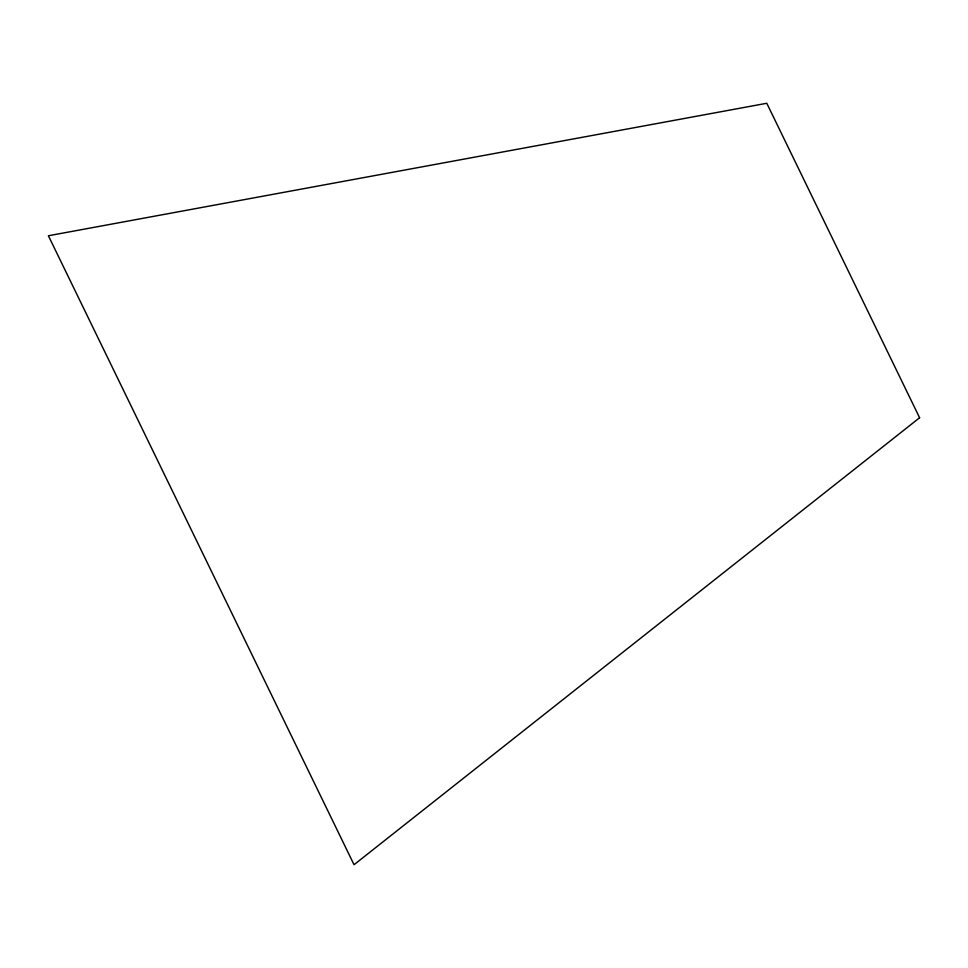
<?xml version="1.0" encoding="UTF-8"?>
<svg xmlns="http://www.w3.org/2000/svg" width="968" height="968" viewBox="0 0 968 968"><rect width="100%" height="100%" fill="white"/><g stroke="black" fill="none" stroke-linecap="round" stroke-linejoin="round"><path stroke-width="1.45" d="M919.6 417.752L354.034 864.726L48.4 235.756L766.789 103.273L919.6 417.752"/></g></svg>
